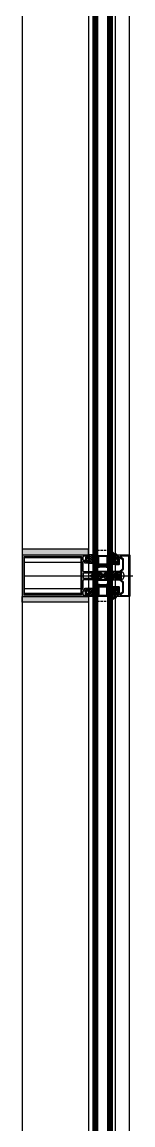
# Model space of a CAD drawing. Header units: millimetres. Extents: x 809 to 8159, y 33 to 4533.
# Drawn here: x 3993.9 to 4007.2, y 2057.7 to 2190.6 of the extents above; entities that cross this region are included whole.
import ezdxf

# ---------------------------------------------------------------- set-up
doc = ezdxf.new("R2010")
doc.units = ezdxf.units.MM
doc.linetypes.add('DASHDOT', pattern=[25.4, 12.7, -6.35, 0, -6.35])
doc.linetypes.add('HIDDEN', pattern=[0.375, 0.25, -0.125])
for name, color, linetype in [('1', 3, 'Continuous'), ('11', 11, 'Continuous'), ('3', 11, 'Continuous'), ('5', 11, 'Continuous'), ('EKSEN', 11, 'Continuous'), ('FITILLER', 240, 'Continuous'), ('GORUNUS-TARAMA', 11, 'Continuous')]:
    doc.layers.add(name, color=color, linetype=linetype)
doc.layers.add('cam', color=5, linetype='Continuous', lineweight=0)

# ---------------------------------------------------------------- blocks, each defined once
blk = doc.blocks.new('ajsdfxcvzx')
h = blk.add_hatch(color=256)
edge = h.paths.add_edge_path()
edge.add_line((35957.79, -6465.1), (35957.72, -6465.1))
edge.add_line((35957.72, -6465.1), (35957.72, -6465.01))
edge.add_line((35957.72, -6465.01), (35957.24, -6465.01))
edge.add_arc((35957.24, -6465.11), 0.1, 90, 180)
edge.add_line((35957.14, -6465.11), (35957.14, -6465.39))
edge.add_arc((35957.24, -6465.39), 0.1, 180, 270)
edge.add_line((35957.24, -6465.49), (35957.32, -6465.49))
edge.add_arc((35957.32, -6465.54), 0.05, 405, 450, ccw=False)
edge.add_line((35957.36, -6465.51), (35957.53, -6465.68))
edge.add_arc((35957.56, -6465.64), 0.05, 225, 270)
edge.add_line((35957.56, -6465.69), (35957.72, -6465.69))
edge.add_line((35957.72, -6465.69), (35957.72, -6465.6))
edge.add_line((35957.72, -6465.6), (35957.79, -6465.6))
edge.add_arc((35957.79, -6465.65), 0.05, 0, 90, ccw=False)
edge.add_line((35957.84, -6465.65), (35957.84, -6465.85))
edge.add_line((35957.84, -6465.85), (35957.4, -6465.85))
edge.add_arc((35957.4, -6465.8), 0.05, 180, 270, ccw=False)
edge.add_line((35957.35, -6465.8), (35957.35, -6465.73))
edge.add_arc((35957.3, -6465.73), 0.05, 360, 405)
edge.add_line((35957.34, -6465.7), (35957.3, -6465.67))
edge.add_arc((35957.27, -6465.7), 0.05, 405, 450)
edge.add_line((35957.27, -6465.65), (35957.19, -6465.65))
edge.add_arc((35957.19, -6465.7), 0.05, 90, 180)
edge.add_line((35957.14, -6465.7), (35957.14, -6465.95))
edge.add_line((35957.14, -6465.95), (35957.14, -6466.32))
edge.add_line((35957.14, -6466.32), (35957.11, -6466.35))
edge.add_line((35957.11, -6466.35), (35957.14, -6466.38))
edge.add_line((35957.14, -6466.38), (35957.14, -6466.75))
edge.add_arc((35957.23, -6466.76), 0.0919, 174.9295, 270.955)
edge.add_line((35957.23, -6466.85), (35959.51, -6466.85))
edge.add_arc((35959.53, -6466.85), 0.02, 180, 360)
edge.add_line((35959.55, -6466.85), (35959.57, -6466.85))
edge.add_arc((35959.59, -6466.85), 0.02, 180, 360)
edge.add_line((35959.61, -6466.85), (35960.54, -6466.85))
edge.add_line((35960.54, -6466.85), (35960.54, -6466.99))
edge.add_arc((35960.48, -6466.99), 0.06, 270, 360, ccw=False)
edge.add_line((35960.48, -6467.05), (35960.48, -6467.12))
edge.add_arc((35960.45, -6467.12), 0.03, 270, 360, ccw=False)
edge.add_line((35960.45, -6467.15), (35960.41, -6467.15))
edge.add_arc((35960.41, -6467.12), 0.03, 180, 270, ccw=False)
edge.add_line((35960.38, -6467.12), (35960.38, -6467.05))
edge.add_line((35960.38, -6467.05), (35959.74, -6467.05))
edge.add_line((35959.74, -6467.05), (35959.74, -6467.3))
edge.add_line((35959.74, -6467.3), (35959.69, -6467.35))
edge.add_line((35959.69, -6467.35), (35959.74, -6467.4))
edge.add_line((35959.74, -6467.4), (35959.74, -6467.65))
edge.add_line((35959.74, -6467.65), (35960.38, -6467.65))
edge.add_line((35960.38, -6467.65), (35960.38, -6467.58))
edge.add_arc((35960.41, -6467.58), 0.03, 90, 180, ccw=False)
edge.add_line((35960.41, -6467.55), (35960.45, -6467.55))
edge.add_arc((35960.45, -6467.58), 0.03, 0, 90, ccw=False)
edge.add_line((35960.48, -6467.58), (35960.48, -6467.65))
edge.add_arc((35960.48, -6467.71), 0.06, 360, 450, ccw=False)
edge.add_line((35960.54, -6467.71), (35960.54, -6467.85))
edge.add_line((35960.54, -6467.85), (35959.61, -6467.85))
edge.add_arc((35959.59, -6467.85), 0.02, 360, 540)
edge.add_line((35959.57, -6467.85), (35959.55, -6467.85))
edge.add_arc((35959.53, -6467.85), 0.02, 360, 540)
edge.add_line((35959.51, -6467.85), (35957.23, -6467.85))
edge.add_arc((35957.23, -6467.94), 0.0919, 449.045, 545.0705)
edge.add_line((35957.14, -6467.95), (35957.14, -6468.32))
edge.add_line((35957.14, -6468.32), (35957.11, -6468.35))
edge.add_line((35957.11, -6468.35), (35957.14, -6468.38))
edge.add_line((35957.14, -6468.38), (35957.14, -6468.75))
edge.add_line((35957.14, -6468.75), (35957.14, -6469))
edge.add_arc((35957.19, -6469), 0.05, 180, 270)
edge.add_line((35957.19, -6469.05), (35957.27, -6469.05))
edge.add_arc((35957.27, -6469), 0.05, 270, 315)
edge.add_line((35957.3, -6469.04), (35957.34, -6469))
edge.add_arc((35957.3, -6468.97), 0.05, 315, 360)
edge.add_line((35957.35, -6468.97), (35957.35, -6468.9))
edge.add_arc((35957.4, -6468.9), 0.05, 90, 180, ccw=False)
edge.add_line((35957.4, -6468.85), (35957.84, -6468.85))
edge.add_line((35957.84, -6468.85), (35957.84, -6469.05))
edge.add_arc((35957.79, -6469.05), 0.05, 270, 360, ccw=False)
edge.add_line((35957.79, -6469.1), (35957.72, -6469.1))
edge.add_line((35957.72, -6469.1), (35957.72, -6469.01))
edge.add_line((35957.72, -6469.01), (35957.56, -6469.01))
edge.add_arc((35957.56, -6469.06), 0.05, 450, 495)
edge.add_line((35957.53, -6469.03), (35957.36, -6469.2))
edge.add_arc((35957.32, -6469.16), 0.05, 270, 315, ccw=False)
edge.add_line((35957.32, -6469.21), (35957.24, -6469.21))
edge.add_arc((35957.24, -6469.31), 0.1, 90, 180)
edge.add_line((35957.14, -6469.31), (35957.14, -6469.59))
edge.add_arc((35957.24, -6469.59), 0.1, 180, 270)
edge.add_line((35957.24, -6469.69), (35957.72, -6469.69))
edge.add_line((35957.72, -6469.69), (35957.72, -6469.6))
edge.add_line((35957.72, -6469.6), (35957.79, -6469.6))
edge.add_arc((35957.79, -6469.65), 0.05, 0, 90, ccw=False)
edge.add_line((35957.84, -6469.65), (35957.84, -6469.85))
edge.add_line((35957.84, -6469.85), (35949.85, -6469.85))
edge.add_line((35949.85, -6469.85), (35949.85, -6464.85))
edge.add_line((35949.85, -6464.85), (35957.84, -6464.85))
edge.add_line((35957.84, -6464.85), (35957.84, -6465.05))
edge.add_arc((35957.79, -6465.05), 0.05, 270, 360, ccw=False)
h.paths.add_polyline_path([(35956.95, -6469.65), (35950.05, -6469.65), (35950.05, -6465.05), (35956.95, -6465.05), (35956.95, -6467.35)], flags=16)
edge = h.paths.add_edge_path(flags=16)
edge.add_arc((35959.35, -6467.15), 0.1, 360, 450)
edge.add_line((35959.35, -6467.05), (35957.25, -6467.05))
edge.add_arc((35957.25, -6467.15), 0.1, 90, 180)
edge.add_line((35957.15, -6467.15), (35957.15, -6467.55))
edge.add_arc((35957.25, -6467.55), 0.1, 180, 270)
edge.add_line((35957.25, -6467.65), (35959.35, -6467.65))
edge.add_arc((35959.35, -6467.55), 0.1, 270, 360)
edge.add_line((35959.45, -6467.55), (35959.45, -6467.15))
h = blk.add_hatch(color=256)
edge = h.paths.add_edge_path()
edge.add_line((35961.41, -6468.83), (35961.41, -6469.43))
edge.add_line((35961.41, -6469.43), (35961.13, -6469.66))
edge.add_line((35961.13, -6469.66), (35961.13, -6469.46))
edge.add_line((35961.13, -6469.46), (35961.06, -6469.46))
edge.add_arc((35961.06, -6469.51), 0.05, 90, 180)
edge.add_line((35961.01, -6469.51), (35961.01, -6469.85))
edge.add_line((35961.01, -6469.85), (35961.12, -6469.85))
edge.add_line((35961.12, -6469.85), (35961.47, -6469.55))
edge.add_arc((35961.5, -6469.59), 0.05, 40, 130, ccw=False)
edge.add_line((35961.54, -6469.55), (35961.62, -6469.64))
edge.add_arc((35961.66, -6469.61), 0.05, 220, 310)
edge.add_line((35961.69, -6469.65), (35961.99, -6469.39))
edge.add_arc((35961.96, -6469.36), 0.05, 310, 360)
edge.add_line((35962.01, -6469.36), (35962.01, -6468.18))
edge.add_arc((35961.96, -6468.18), 0.05, 0, 45)
edge.add_line((35962, -6468.14), (35961.82, -6467.96))
edge.add_line((35961.82, -6467.96), (35961.78, -6467.96))
edge.add_line((35961.78, -6467.96), (35961.78, -6467.92))
edge.add_line((35961.78, -6467.92), (35961.72, -6467.87))
edge.add_arc((35961.76, -6467.83), 0.05, 180, 225, ccw=False)
edge.add_line((35961.71, -6467.83), (35961.71, -6466.87))
edge.add_arc((35961.76, -6466.87), 0.05, 135, 180, ccw=False)
edge.add_line((35961.72, -6466.84), (35961.78, -6466.78))
edge.add_line((35961.78, -6466.78), (35961.78, -6466.74))
edge.add_line((35961.78, -6466.74), (35961.82, -6466.74))
edge.add_line((35961.82, -6466.74), (35962, -6466.56))
edge.add_arc((35961.96, -6466.53), 0.05, 315, 360)
edge.add_line((35962.01, -6466.53), (35962.01, -6465.35))
edge.add_arc((35961.96, -6465.35), 0.05, 0, 50)
edge.add_line((35961.99, -6465.31), (35961.69, -6465.05))
edge.add_arc((35961.66, -6465.09), 0.05, 50, 140)
edge.add_line((35961.62, -6465.06), (35961.54, -6465.15))
edge.add_arc((35961.5, -6465.12), 0.05, 230, 320, ccw=False)
edge.add_line((35961.47, -6465.16), (35961.12, -6464.86))
edge.add_line((35961.12, -6464.86), (35961.01, -6464.86))
edge.add_line((35961.01, -6464.86), (35961.01, -6465.19))
edge.add_arc((35961.06, -6465.19), 0.05, 180, 270)
edge.add_line((35961.06, -6465.24), (35961.13, -6465.24))
edge.add_line((35961.13, -6465.24), (35961.13, -6465.04))
edge.add_line((35961.13, -6465.04), (35961.41, -6465.27))
edge.add_line((35961.41, -6465.27), (35961.41, -6465.87))
edge.add_line((35961.41, -6465.87), (35961.13, -6465.87))
edge.add_line((35961.13, -6465.87), (35961.13, -6465.74))
edge.add_line((35961.13, -6465.74), (35961.06, -6465.74))
edge.add_arc((35961.06, -6465.79), 0.05, 90, 180)
edge.add_line((35961.01, -6465.79), (35961.01, -6465.99))
edge.add_line((35961.01, -6465.99), (35961.48, -6465.99))
edge.add_arc((35961.48, -6465.94), 0.05, 270, 360)
edge.add_line((35961.53, -6465.94), (35961.53, -6465.37))
edge.add_arc((35961.58, -6465.37), 0.05, 140, 180, ccw=False)
edge.add_line((35961.54, -6465.34), (35961.63, -6465.23))
edge.add_arc((35961.67, -6465.26), 0.05, 50, 140, ccw=False)
edge.add_line((35961.7, -6465.22), (35961.87, -6465.37))
edge.add_arc((35961.84, -6465.4), 0.05, 0, 50, ccw=False)
edge.add_line((35961.89, -6465.4), (35961.89, -6466.48))
edge.add_arc((35961.84, -6466.48), 0.05, 315, 360, ccw=False)
edge.add_line((35961.88, -6466.51), (35961.55, -6466.84))
edge.add_arc((35961.52, -6466.8), 0.05, 270, 315, ccw=False)
edge.add_line((35961.52, -6466.85), (35961.11, -6466.85))
edge.add_line((35961.11, -6466.85), (35961.11, -6466.75))
edge.add_line((35961.11, -6466.75), (35961.01, -6466.75))
edge.add_line((35961.01, -6466.75), (35961.01, -6467.05))
edge.add_arc((35961.06, -6467.05), 0.05, 180, 270)
edge.add_line((35961.06, -6467.1), (35961.13, -6467.1))
edge.add_line((35961.13, -6467.1), (35961.13, -6466.97))
edge.add_line((35961.13, -6466.97), (35961.51, -6466.97))
edge.add_arc((35961.51, -6467.02), 0.05, 0, 90, ccw=False)
edge.add_line((35961.56, -6467.02), (35961.56, -6467.68))
edge.add_arc((35961.51, -6467.68), 0.05, 270, 360, ccw=False)
edge.add_line((35961.51, -6467.73), (35961.13, -6467.73))
edge.add_line((35961.13, -6467.73), (35961.13, -6467.6))
edge.add_line((35961.13, -6467.6), (35961.06, -6467.6))
edge.add_arc((35961.06, -6467.65), 0.05, 90, 180)
edge.add_line((35961.01, -6467.65), (35961.01, -6467.95))
edge.add_line((35961.01, -6467.95), (35961.11, -6467.95))
edge.add_line((35961.11, -6467.95), (35961.11, -6467.85))
edge.add_line((35961.11, -6467.85), (35961.52, -6467.85))
edge.add_arc((35961.52, -6467.9), 0.05, 45, 90, ccw=False)
edge.add_line((35961.55, -6467.87), (35961.88, -6468.19))
edge.add_arc((35961.84, -6468.23), 0.05, 0, 45, ccw=False)
edge.add_line((35961.89, -6468.23), (35961.89, -6469.3))
edge.add_arc((35961.84, -6469.3), 0.05, -50, 0, ccw=False)
edge.add_line((35961.87, -6469.34), (35961.7, -6469.48))
edge.add_arc((35961.67, -6469.44), 0.05, 220, 310, ccw=False)
edge.add_line((35961.63, -6469.47), (35961.54, -6469.37))
edge.add_arc((35961.58, -6469.34), 0.05, 180, 220, ccw=False)
edge.add_line((35961.53, -6469.34), (35961.53, -6468.76))
edge.add_arc((35961.48, -6468.76), 0.05, 360, 450)
edge.add_line((35961.48, -6468.71), (35961.01, -6468.71))
edge.add_line((35961.01, -6468.71), (35961.01, -6468.91))
edge.add_arc((35961.06, -6468.91), 0.05, 180, 270)
edge.add_line((35961.06, -6468.96), (35961.13, -6468.96))
edge.add_line((35961.13, -6468.96), (35961.13, -6468.83))
edge.add_line((35961.13, -6468.83), (35961.41, -6468.83))
h = blk.add_hatch(color=256)
edge = h.paths.add_edge_path()
edge.add_arc((35962.6, -6469.67), 0.05, 270, 360)
edge.add_line((35962.65, -6469.67), (35962.65, -6465.03))
edge.add_arc((35962.6, -6465.03), 0.05, 0, 90)
edge.add_line((35962.6, -6464.98), (35961.65, -6464.98))
edge.add_line((35961.65, -6464.98), (35961.54, -6465.11))
edge.add_arc((35961.5, -6465.08), 0.05, 230, 320, ccw=False)
edge.add_line((35961.47, -6465.12), (35961.19, -6464.89))
edge.add_arc((35961.2, -6464.87), 0.02, 90, 230, ccw=False)
edge.add_line((35961.2, -6464.85), (35962.73, -6464.85))
edge.add_arc((35962.73, -6464.9), 0.05, 0, 90, ccw=False)
edge.add_line((35962.78, -6464.9), (35962.78, -6469.8))
edge.add_arc((35962.73, -6469.8), 0.05, 270, 360, ccw=False)
edge.add_line((35962.73, -6469.85), (35961.2, -6469.85))
edge.add_arc((35961.2, -6469.83), 0.02, 130, 270, ccw=False)
edge.add_line((35961.19, -6469.82), (35961.47, -6469.58))
edge.add_arc((35961.5, -6469.62), 0.05, 40, 130, ccw=False)
edge.add_line((35961.54, -6469.59), (35961.65, -6469.72))
edge.add_line((35961.65, -6469.72), (35962.6, -6469.72))
h = blk.add_hatch()
h.set_pattern_fill('NET', color=256, angle=180, style=0)
h.set_pattern_definition([(180, (35901.66928, -6473.80961), (-2e-17, 0.125), []), (90, (35901.66928, -6473.80961), (0.125, 3e-17), [])])
h.paths.add_polyline_path([(35960.09, -6466.06), (35958.93, -6466.06), (35958.93, -6466.36), (35959.13, -6466.32), (35959.37, -6466.3), (35959.62, -6466.3), (35959.95, -6466.33), (35960.09, -6466.35)])
h = blk.add_hatch()
h.set_pattern_fill('NET', color=256, angle=180, style=0)
h.set_pattern_definition([(180, (35901.66928, -6460.89387), (0, -0.125), []), (270, (35901.66928, -6460.89387), (0.125, 0), [])])
h.paths.add_polyline_path([(35960.09, -6468.65), (35958.93, -6468.65), (35958.93, -6468.35), (35959.13, -6468.39), (35959.37, -6468.41), (35959.62, -6468.41), (35959.95, -6468.38), (35960.09, -6468.36)])
at = {"layer": 'FITILLER'}
h = blk.add_hatch(dxfattribs=at)
h.set_pattern_fill('DOTS', color=256, scale=1.2, angle=135, style=0)
h.set_pattern_definition([(135, (36052.0062, -6606.41351), (-0.079549513, -0.026516504), [0, -0.075])])
h.paths.add_polyline_path([(35957.81, -6464.84), (35957.81, -6464.16), (35949.81, -6464.16), (35949.81, -6464.84)])
h = blk.add_hatch(dxfattribs=at)
h.set_pattern_fill('NET', color=256, scale=1.5, angle=225, style=0)
h.set_pattern_definition([(225, (35975.4269, -6481.83985), (0.1325825, -0.1325825), []), (315, (35975.4269, -6481.83985), (0.1325825, 0.1325825), [])])
edge = h.paths.add_edge_path(flags=16)
edge.add_arc((35961.18, -6465.47), 0.1, 360, 450)
edge.add_line((35961.18, -6465.37), (35961.06, -6465.37))
edge.add_arc((35961.06, -6465.47), 0.1, 90, 180)
edge.add_line((35960.96, -6465.47), (35960.96, -6465.52))
edge.add_arc((35961.06, -6465.52), 0.1, 180, 270)
edge.add_line((35961.06, -6465.62), (35961.18, -6465.62))
edge.add_arc((35961.18, -6465.52), 0.1, 270, 360)
edge.add_line((35961.28, -6465.52), (35961.28, -6465.47))
edge = h.paths.add_edge_path()
edge.add_arc((35961.03, -6464.51), 0.2, 229.7669, 260)
edge.add_line((35960.99, -6464.71), (35961.13, -6464.73))
edge.add_arc((35961.12, -6464.78), 0.05, 15, 80, ccw=False)
edge.add_line((35961.17, -6464.77), (35961.18, -6464.84))
edge.add_line((35961.18, -6464.84), (35961.01, -6464.84))
edge.add_line((35961.01, -6464.84), (35961.01, -6465.22))
edge.add_arc((35961.06, -6465.22), 0.05, 180, 270)
edge.add_line((35961.06, -6465.27), (35961.18, -6465.27))
edge.add_line((35961.18, -6465.27), (35961.18, -6465.17))
edge.add_line((35961.18, -6465.17), (35961.23, -6465.17))
edge.add_line((35961.23, -6465.17), (35961.36, -6465.24))
edge.add_arc((35961.33, -6465.29), 0.05, 0, 60, ccw=False)
edge.add_line((35961.38, -6465.29), (35961.38, -6465.7))
edge.add_arc((35961.33, -6465.7), 0.05, 300, 360, ccw=False)
edge.add_line((35961.36, -6465.74), (35961.23, -6465.82))
edge.add_line((35961.23, -6465.82), (35961.18, -6465.82))
edge.add_line((35961.18, -6465.82), (35961.18, -6465.72))
edge.add_line((35961.18, -6465.72), (35961.06, -6465.72))
edge.add_arc((35961.06, -6465.77), 0.05, 90, 180)
edge.add_line((35961.01, -6465.77), (35961.01, -6465.99))
edge.add_line((35961.01, -6465.99), (35960.66, -6465.99))
edge.add_line((35960.66, -6465.99), (35960.66, -6465.84))
edge.add_line((35960.66, -6465.84), (35960.81, -6465.84))
edge.add_arc((35960.81, -6465.79), 0.05, 270, 360)
edge.add_line((35960.86, -6465.79), (35960.86, -6465.77))
edge.add_arc((35960.81, -6465.77), 0.05, 360, 450)
edge.add_line((35960.81, -6465.72), (35960.66, -6465.72))
edge.add_line((35960.66, -6465.72), (35960.66, -6465.57))
edge.add_line((35960.66, -6465.57), (35960.81, -6465.57))
edge.add_arc((35960.81, -6465.52), 0.05, 270, 360)
edge.add_line((35960.86, -6465.52), (35960.86, -6465.5))
edge.add_arc((35960.81, -6465.5), 0.05, 360, 450)
edge.add_line((35960.81, -6465.45), (35960.66, -6465.45))
edge.add_line((35960.66, -6465.45), (35960.66, -6465.3))
edge.add_line((35960.66, -6465.3), (35960.81, -6465.3))
edge.add_arc((35960.81, -6465.25), 0.05, 270, 360)
edge.add_line((35960.86, -6465.25), (35960.86, -6465.23))
edge.add_arc((35960.81, -6465.23), 0.05, 360, 450)
edge.add_line((35960.81, -6465.18), (35960.66, -6465.18))
edge.add_line((35960.66, -6465.18), (35960.66, -6465.03))
edge.add_line((35960.66, -6465.03), (35960.81, -6465.03))
edge.add_arc((35960.81, -6464.98), 0.05, 270, 360)
edge.add_line((35960.86, -6464.98), (35960.86, -6464.88))
edge.add_arc((35960.81, -6464.88), 0.05, 0, 40)
edge.add_line((35960.85, -6464.84), (35960.58, -6464.52))
edge.add_arc((35960.61, -6464.49), 0.05, 49.7669, 229.7669, ccw=False)
edge.add_line((35960.64, -6464.45), (35960.9, -6464.66))
h = blk.add_hatch(dxfattribs=at)
h.set_pattern_fill('NET', color=256, scale=1.5, angle=225, style=0)
h.set_pattern_definition([(225, (35971.45092, -6477.59833), (0.1325825, -0.1325825), []), (315, (35971.45092, -6477.59833), (0.1325825, 0.1325825), [])])
edge = h.paths.add_edge_path(flags=16)
edge.add_arc((35957.82, -6465.38), 0.1, -90, 0, ccw=False)
edge.add_line((35957.82, -6465.48), (35957.66, -6465.48))
edge.add_arc((35957.66, -6465.38), 0.1, 180, 270, ccw=False)
edge.add_line((35957.56, -6465.38), (35957.56, -6465.33))
edge.add_arc((35957.66, -6465.33), 0.1, 90, 180, ccw=False)
edge.add_line((35957.66, -6465.23), (35957.82, -6465.23))
edge.add_arc((35957.82, -6465.33), 0.1, 0, 90, ccw=False)
edge.add_line((35957.92, -6465.33), (35957.92, -6465.38))
edge = h.paths.add_edge_path()
edge.add_line((35957.84, -6465.85), (35958.35, -6465.85))
edge.add_arc((35958.35, -6465.84), 0.01, 270, 405)
edge.add_line((35958.36, -6465.83), (35958.25, -6465.72))
edge.add_arc((35958.26, -6465.72), 0.00893, 135, 225, ccw=False)
edge.add_line((35958.25, -6465.71), (35958.36, -6465.6))
edge.add_arc((35958.35, -6465.6), 0.00893, 315, 405)
edge.add_line((35958.36, -6465.59), (35958.25, -6465.48))
edge.add_arc((35958.26, -6465.47), 0.00893, 135, 225, ccw=False)
edge.add_line((35958.25, -6465.47), (35958.36, -6465.36))
edge.add_arc((35958.35, -6465.35), 0.00893, 315, 405)
edge.add_line((35958.36, -6465.35), (35958.25, -6465.24))
edge.add_arc((35958.26, -6465.23), 0.00893, 135, 225, ccw=False)
edge.add_line((35958.25, -6465.22), (35958.36, -6465.11))
edge.add_arc((35958.35, -6465.11), 0.00893, 315, 405)
edge.add_line((35958.36, -6465.1), (35958.25, -6464.99))
edge.add_arc((35958.26, -6464.99), 0.00893, 135, 225, ccw=False)
edge.add_line((35958.25, -6464.98), (35958.36, -6464.87))
edge.add_arc((35958.35, -6464.86), 0.01, 315, 450)
edge.add_line((35958.35, -6464.85), (35957.84, -6464.85))
edge.add_line((35957.84, -6464.85), (35957.84, -6465.08))
edge.add_arc((35957.79, -6465.08), 0.05, 270, 360, ccw=False)
edge.add_line((35957.79, -6465.13), (35957.67, -6465.13))
edge.add_line((35957.67, -6465.13), (35957.67, -6465.03))
edge.add_line((35957.67, -6465.03), (35957.62, -6465.03))
edge.add_line((35957.62, -6465.03), (35957.49, -6465.1))
edge.add_arc((35957.51, -6465.15), 0.05, 120, 180)
edge.add_line((35957.46, -6465.15), (35957.46, -6465.56))
edge.add_arc((35957.51, -6465.56), 0.05, 180, 240)
edge.add_line((35957.49, -6465.6), (35957.62, -6465.68))
edge.add_line((35957.62, -6465.68), (35957.67, -6465.68))
edge.add_line((35957.67, -6465.68), (35957.67, -6465.58))
edge.add_line((35957.67, -6465.58), (35957.79, -6465.58))
edge.add_arc((35957.79, -6465.63), 0.05, 0, 90, ccw=False)
edge.add_line((35957.84, -6465.63), (35957.84, -6465.85))
h = blk.add_hatch(dxfattribs=at)
h.set_pattern_fill('NET', color=256, scale=1.5, angle=225, style=0)
h.set_pattern_definition([(225, (35979.32106, -6545.38385), (0.1325825, -0.1325825), []), (315, (35979.32106, -6545.38385), (0.1325825, 0.1325825), [])])
edge = h.paths.add_edge_path(flags=16)
edge.add_arc((35961.02, -6467.33), 0.1, 90, 180, ccw=False)
edge.add_line((35961.02, -6467.23), (35961.17, -6467.23))
edge.add_arc((35961.17, -6467.33), 0.1, 0, 90, ccw=False)
edge.add_line((35961.27, -6467.33), (35961.27, -6467.38))
edge.add_arc((35961.17, -6467.38), 0.1, 270, 360, ccw=False)
edge.add_line((35961.17, -6467.48), (35961.02, -6467.48))
edge.add_arc((35961.02, -6467.38), 0.1, 180, 270, ccw=False)
edge.add_line((35960.92, -6467.38), (35960.92, -6467.33))
edge = h.paths.add_edge_path()
edge.add_line((35961, -6466.85), (35960.48, -6466.85))
edge.add_arc((35960.48, -6466.86), 0.01, 90, 225)
edge.add_line((35960.48, -6466.87), (35960.59, -6466.98))
edge.add_arc((35960.58, -6466.99), 0.00893, -45, 45, ccw=False)
edge.add_line((35960.59, -6466.99), (35960.48, -6467.1))
edge.add_arc((35960.48, -6467.11), 0.00893, 135, 225)
edge.add_line((35960.48, -6467.12), (35960.59, -6467.22))
edge.add_arc((35960.58, -6467.23), 0.00893, -45, 45, ccw=False)
edge.add_line((35960.59, -6467.24), (35960.48, -6467.35))
edge.add_arc((35960.48, -6467.35), 0.00893, 135, 225)
edge.add_line((35960.48, -6467.36), (35960.59, -6467.47))
edge.add_arc((35960.58, -6467.47), 0.00893, -45, 45, ccw=False)
edge.add_line((35960.59, -6467.48), (35960.48, -6467.59))
edge.add_arc((35960.48, -6467.6), 0.00893, 135, 225)
edge.add_line((35960.48, -6467.6), (35960.59, -6467.71))
edge.add_arc((35960.58, -6467.72), 0.00893, -45, 45, ccw=False)
edge.add_line((35960.59, -6467.72), (35960.48, -6467.84))
edge.add_arc((35960.48, -6467.84), 0.01, 135, 270)
edge.add_line((35960.48, -6467.85), (35961, -6467.85))
edge.add_line((35961, -6467.85), (35961, -6467.63))
edge.add_arc((35961.05, -6467.63), 0.05, 90, 180, ccw=False)
edge.add_line((35961.05, -6467.58), (35961.17, -6467.58))
edge.add_line((35961.17, -6467.58), (35961.17, -6467.68))
edge.add_line((35961.17, -6467.68), (35961.22, -6467.68))
edge.add_line((35961.22, -6467.68), (35961.35, -6467.6))
edge.add_arc((35961.32, -6467.56), 0.05, 300, 360)
edge.add_line((35961.37, -6467.56), (35961.37, -6467.15))
edge.add_arc((35961.32, -6467.15), 0.05, 360, 420)
edge.add_line((35961.35, -6467.1), (35961.22, -6467.03))
edge.add_line((35961.22, -6467.03), (35961.17, -6467.03))
edge.add_line((35961.17, -6467.03), (35961.17, -6467.13))
edge.add_line((35961.17, -6467.13), (35961.05, -6467.13))
edge.add_arc((35961.05, -6467.08), 0.05, 180, 270, ccw=False)
edge.add_line((35961, -6467.08), (35961, -6466.85))
h = blk.add_hatch(dxfattribs=at)
h.set_pattern_fill('DOTS', color=256, scale=1.2, angle=135, style=0)
h.set_pattern_definition([(225, (36052.0062, -6328.28997), (-0.079549513, 0.026516504), [0, -0.075])])
h.paths.add_polyline_path([(35957.81, -6469.87), (35957.81, -6470.55), (35949.81, -6470.55), (35949.81, -6469.87)])
h = blk.add_hatch(dxfattribs=at)
h.set_pattern_fill('NET', color=256, scale=1.5, angle=225, style=0)
h.set_pattern_definition([(135, (35971.45092, -6457.10515), (0.1325825, 0.1325825), []), (45, (35971.45092, -6457.10515), (0.1325825, -0.1325825), [])])
edge = h.paths.add_edge_path(flags=16)
edge.add_arc((35957.82, -6469.33), 0.1, 360, 450)
edge.add_line((35957.82, -6469.23), (35957.66, -6469.23))
edge.add_arc((35957.66, -6469.33), 0.1, 90, 180)
edge.add_line((35957.56, -6469.33), (35957.56, -6469.38))
edge.add_arc((35957.66, -6469.38), 0.1, 180, 270)
edge.add_line((35957.66, -6469.48), (35957.82, -6469.48))
edge.add_arc((35957.82, -6469.38), 0.1, 270, 360)
edge.add_line((35957.92, -6469.38), (35957.92, -6469.33))
edge = h.paths.add_edge_path()
edge.add_line((35957.84, -6468.85), (35958.35, -6468.85))
edge.add_arc((35958.35, -6468.86), 0.01, -45, 90, ccw=False)
edge.add_line((35958.36, -6468.87), (35958.25, -6468.98))
edge.add_arc((35958.26, -6468.99), 0.00893, 135, 225)
edge.add_line((35958.25, -6468.99), (35958.36, -6469.1))
edge.add_arc((35958.35, -6469.11), 0.00893, -45, 45, ccw=False)
edge.add_line((35958.36, -6469.11), (35958.25, -6469.22))
edge.add_arc((35958.26, -6469.23), 0.00893, 135, 225)
edge.add_line((35958.25, -6469.24), (35958.36, -6469.35))
edge.add_arc((35958.35, -6469.35), 0.00893, -45, 45, ccw=False)
edge.add_line((35958.36, -6469.36), (35958.25, -6469.47))
edge.add_arc((35958.26, -6469.47), 0.00893, 135, 225)
edge.add_line((35958.25, -6469.48), (35958.36, -6469.59))
edge.add_arc((35958.35, -6469.6), 0.00893, -45, 45, ccw=False)
edge.add_line((35958.36, -6469.6), (35958.25, -6469.71))
edge.add_arc((35958.26, -6469.72), 0.00893, 135, 225)
edge.add_line((35958.25, -6469.72), (35958.36, -6469.83))
edge.add_arc((35958.35, -6469.84), 0.01, -90, 45, ccw=False)
edge.add_line((35958.35, -6469.85), (35957.84, -6469.85))
edge.add_line((35957.84, -6469.85), (35957.84, -6469.63))
edge.add_arc((35957.79, -6469.63), 0.05, 0, 90)
edge.add_line((35957.79, -6469.58), (35957.67, -6469.58))
edge.add_line((35957.67, -6469.58), (35957.67, -6469.68))
edge.add_line((35957.67, -6469.68), (35957.62, -6469.68))
edge.add_line((35957.62, -6469.68), (35957.49, -6469.6))
edge.add_arc((35957.51, -6469.56), 0.05, 180, 240, ccw=False)
edge.add_line((35957.46, -6469.56), (35957.46, -6469.15))
edge.add_arc((35957.51, -6469.15), 0.05, 120, 180, ccw=False)
edge.add_line((35957.49, -6469.1), (35957.62, -6469.03))
edge.add_line((35957.62, -6469.03), (35957.67, -6469.03))
edge.add_line((35957.67, -6469.03), (35957.67, -6469.13))
edge.add_line((35957.67, -6469.13), (35957.79, -6469.13))
edge.add_arc((35957.79, -6469.08), 0.05, 270, 360)
edge.add_line((35957.84, -6469.08), (35957.84, -6468.85))
h = blk.add_hatch(dxfattribs=at)
h.set_pattern_fill('NET', color=256, scale=1.5, angle=225, style=0)
h.set_pattern_definition([(135, (35975.4269, -6452.86363), (0.1325825, 0.1325825), []), (45, (35975.4269, -6452.86363), (0.1325825, -0.1325825), [])])
edge = h.paths.add_edge_path(flags=16)
edge.add_arc((35961.18, -6469.23), 0.1, -90, 0, ccw=False)
edge.add_line((35961.18, -6469.33), (35961.06, -6469.33))
edge.add_arc((35961.06, -6469.23), 0.1, 180, 270, ccw=False)
edge.add_line((35960.96, -6469.23), (35960.96, -6469.18))
edge.add_arc((35961.06, -6469.18), 0.1, 90, 180, ccw=False)
edge.add_line((35961.06, -6469.08), (35961.18, -6469.08))
edge.add_arc((35961.18, -6469.18), 0.1, 0, 90, ccw=False)
edge.add_line((35961.28, -6469.18), (35961.28, -6469.23))
edge = h.paths.add_edge_path()
edge.add_arc((35961.03, -6470.19), 0.2, 100, 130.2331, ccw=False)
edge.add_line((35960.99, -6470), (35961.13, -6469.97))
edge.add_arc((35961.12, -6469.92), 0.05, 280, 345)
edge.add_line((35961.17, -6469.94), (35961.18, -6469.87))
edge.add_line((35961.18, -6469.87), (35961.01, -6469.87))
edge.add_line((35961.01, -6469.87), (35961.01, -6469.48))
edge.add_arc((35961.06, -6469.48), 0.05, 90, 180, ccw=False)
edge.add_line((35961.06, -6469.43), (35961.18, -6469.43))
edge.add_line((35961.18, -6469.43), (35961.18, -6469.53))
edge.add_line((35961.18, -6469.53), (35961.23, -6469.53))
edge.add_line((35961.23, -6469.53), (35961.36, -6469.46))
edge.add_arc((35961.33, -6469.42), 0.05, 300, 360)
edge.add_line((35961.38, -6469.42), (35961.38, -6469))
edge.add_arc((35961.33, -6469), 0.05, 0, 60)
edge.add_line((35961.36, -6468.96), (35961.23, -6468.88))
edge.add_line((35961.23, -6468.88), (35961.18, -6468.88))
edge.add_line((35961.18, -6468.88), (35961.18, -6468.98))
edge.add_line((35961.18, -6468.98), (35961.06, -6468.98))
edge.add_arc((35961.06, -6468.93), 0.05, 180, 270, ccw=False)
edge.add_line((35961.01, -6468.93), (35961.01, -6468.71))
edge.add_line((35961.01, -6468.71), (35960.66, -6468.71))
edge.add_line((35960.66, -6468.71), (35960.66, -6468.86))
edge.add_line((35960.66, -6468.86), (35960.81, -6468.86))
edge.add_arc((35960.81, -6468.91), 0.05, 0, 90, ccw=False)
edge.add_line((35960.86, -6468.91), (35960.86, -6468.93))
edge.add_arc((35960.81, -6468.93), 0.05, -90, 0, ccw=False)
edge.add_line((35960.81, -6468.98), (35960.66, -6468.98))
edge.add_line((35960.66, -6468.98), (35960.66, -6469.13))
edge.add_line((35960.66, -6469.13), (35960.81, -6469.13))
edge.add_arc((35960.81, -6469.18), 0.05, 0, 90, ccw=False)
edge.add_line((35960.86, -6469.18), (35960.86, -6469.2))
edge.add_arc((35960.81, -6469.2), 0.05, -90, 0, ccw=False)
edge.add_line((35960.81, -6469.25), (35960.66, -6469.25))
edge.add_line((35960.66, -6469.25), (35960.66, -6469.4))
edge.add_line((35960.66, -6469.4), (35960.81, -6469.4))
edge.add_arc((35960.81, -6469.45), 0.05, 0, 90, ccw=False)
edge.add_line((35960.86, -6469.45), (35960.86, -6469.47))
edge.add_arc((35960.81, -6469.47), 0.05, -90, 0, ccw=False)
edge.add_line((35960.81, -6469.52), (35960.66, -6469.52))
edge.add_line((35960.66, -6469.52), (35960.66, -6469.67))
edge.add_line((35960.66, -6469.67), (35960.81, -6469.67))
edge.add_arc((35960.81, -6469.72), 0.05, 0, 90, ccw=False)
edge.add_line((35960.86, -6469.72), (35960.86, -6469.83))
edge.add_arc((35960.81, -6469.83), 0.05, 320, 360, ccw=False)
edge.add_line((35960.85, -6469.86), (35960.58, -6470.18))
edge.add_arc((35960.61, -6470.22), 0.05, 130.2331, 310.2331)
edge.add_line((35960.64, -6470.25), (35960.9, -6470.04))
at = {"linetype": 'HIDDEN'}
for p, q in [((35958.51, -6466.33), (35958.51, -6464.27)), ((35958.51, -6464.27), (35960.51, -6464.27)), ((35960.51, -6464.27), (35960.51, -6466.35)), ((35958.51, -6468.37), (35958.51, -6470.43)), ((35960.51, -6470.43), (35960.51, -6468.35)), ((35958.51, -6470.43), (35960.51, -6470.43))]:
    blk.add_line(p, q, dxfattribs=at)
for p, q in [((35960.51, -6466.35), (35960.51, -6466.35)), ((35960.51, -6468.36), (35960.51, -6468.35)), ((35960.11, -6468.65), (35959.51, -6468.65))]:
    blk.add_line(p, q)
at = {"elevation": 0}
for points in [[(35957.79, -6465.1), (35957.72, -6465.1), (35957.72, -6465.01), (35957.24, -6465.01, 0.414214), (35957.14, -6465.11), (35957.14, -6465.39, 0.414214), (35957.24, -6465.49), (35957.32, -6465.49, -0.198912), (35957.36, -6465.51), (35957.53, -6465.68, 0.198912), (35957.56, -6465.69), (35957.72, -6465.69), (35957.72, -6465.6), (35957.79, -6465.6, -0.414214), (35957.84, -6465.65), (35957.84, -6465.85), (35957.4, -6465.85, -0.414214), (35957.35, -6465.8), (35957.35, -6465.73, 0.198912), (35957.34, -6465.7), (35957.3, -6465.67, 0.198912), (35957.27, -6465.65), (35957.19, -6465.65, 0.414214), (35957.14, -6465.7), (35957.14, -6465.95), (35957.14, -6466.32), (35957.11, -6466.35), (35957.14, -6466.38), (35957.14, -6466.75, 0.445362), (35957.23, -6466.85), (35959.51, -6466.85, 1), (35959.55, -6466.85), (35959.57, -6466.85, 1), (35959.61, -6466.85), (35960.54, -6466.85), (35960.54, -6466.99, -0.414214), (35960.48, -6467.05), (35960.48, -6467.12, -0.414214), (35960.45, -6467.15), (35960.41, -6467.15, -0.414214), (35960.38, -6467.12), (35960.38, -6467.05), (35959.74, -6467.05), (35959.74, -6467.3), (35959.69, -6467.35), (35959.74, -6467.4), (35959.74, -6467.65), (35960.38, -6467.65), (35960.38, -6467.58, -0.414214), (35960.41, -6467.55), (35960.45, -6467.55, -0.414214), (35960.48, -6467.58), (35960.48, -6467.65, -0.414214), (35960.54, -6467.71), (35960.54, -6467.85), (35959.61, -6467.85, 1), (35959.57, -6467.85), (35959.55, -6467.85, 1), (35959.51, -6467.85), (35957.23, -6467.85, 0.445362), (35957.14, -6467.95), (35957.14, -6468.32), (35957.11, -6468.35), (35957.14, -6468.38), (35957.14, -6468.75), (35957.14, -6469, 0.414214), (35957.19, -6469.05), (35957.27, -6469.05, 0.198912), (35957.3, -6469.04), (35957.34, -6469, 0.198912), (35957.35, -6468.97), (35957.35, -6468.9, -0.414214), (35957.4, -6468.85), (35957.84, -6468.85), (35957.84, -6469.05, -0.414214), (35957.79, -6469.1), (35957.72, -6469.1), (35957.72, -6469.01), (35957.56, -6469.01, 0.198912), (35957.53, -6469.03), (35957.36, -6469.2, -0.198912), (35957.32, -6469.21), (35957.24, -6469.21, 0.414214), (35957.14, -6469.31), (35957.14, -6469.59, 0.414214), (35957.24, -6469.69), (35957.72, -6469.69), (35957.72, -6469.6), (35957.79, -6469.6, -0.414214), (35957.84, -6469.65), (35957.84, -6469.85), (35949.85, -6469.85), (35949.85, -6464.85), (35957.84, -6464.85), (35957.84, -6465.05, -0.414214)], [(35961.41, -6468.83), (35961.41, -6469.43), (35961.13, -6469.66), (35961.13, -6469.46), (35961.06, -6469.46, 0.414214), (35961.01, -6469.51), (35961.01, -6469.85), (35961.12, -6469.85), (35961.47, -6469.55, -0.414214), (35961.54, -6469.55), (35961.62, -6469.64, 0.414214), (35961.69, -6469.65), (35961.99, -6469.39, 0.221695), (35962.01, -6469.36), (35962.01, -6468.18, 0.198912), (35962, -6468.14), (35961.82, -6467.96), (35961.78, -6467.96), (35961.78, -6467.92), (35961.72, -6467.87, -0.198912), (35961.71, -6467.83), (35961.71, -6466.87, -0.198912), (35961.72, -6466.84), (35961.78, -6466.78), (35961.78, -6466.74), (35961.82, -6466.74), (35962, -6466.56, 0.198912), (35962.01, -6466.53), (35962.01, -6465.35, 0.221695), (35961.99, -6465.31), (35961.69, -6465.05, 0.414214), (35961.62, -6465.06), (35961.54, -6465.15, -0.414214), (35961.47, -6465.16), (35961.12, -6464.86), (35961.01, -6464.86), (35961.01, -6465.19, 0.414214), (35961.06, -6465.24), (35961.13, -6465.24), (35961.13, -6465.04), (35961.41, -6465.27), (35961.41, -6465.87), (35961.13, -6465.87), (35961.13, -6465.74), (35961.06, -6465.74, 0.414214), (35961.01, -6465.79), (35961.01, -6465.99), (35961.48, -6465.99, 0.414214), (35961.53, -6465.94), (35961.53, -6465.37, -0.176327), (35961.54, -6465.34), (35961.63, -6465.23, -0.414214), (35961.7, -6465.22), (35961.87, -6465.37, -0.221695), (35961.89, -6465.4), (35961.89, -6466.48, -0.198912), (35961.88, -6466.51), (35961.55, -6466.84, -0.198912), (35961.52, -6466.85), (35961.11, -6466.85), (35961.11, -6466.75), (35961.01, -6466.75), (35961.01, -6467.05, 0.414214), (35961.06, -6467.1), (35961.13, -6467.1), (35961.13, -6466.97), (35961.51, -6466.97, -0.414214), (35961.56, -6467.02), (35961.56, -6467.68, -0.414214), (35961.51, -6467.73), (35961.13, -6467.73), (35961.13, -6467.6), (35961.06, -6467.6, 0.414214), (35961.01, -6467.65), (35961.01, -6467.95), (35961.11, -6467.95), (35961.11, -6467.85), (35961.52, -6467.85, -0.198912), (35961.55, -6467.87), (35961.88, -6468.19, -0.198912), (35961.89, -6468.23), (35961.89, -6469.3, -0.221695), (35961.87, -6469.34), (35961.7, -6469.48, -0.414214), (35961.63, -6469.47), (35961.54, -6469.37, -0.176327), (35961.53, -6469.34), (35961.53, -6468.76, 0.414214), (35961.48, -6468.71), (35961.01, -6468.71), (35961.01, -6468.91, 0.414214), (35961.06, -6468.96), (35961.13, -6468.96), (35961.13, -6468.83)], [(35962.6, -6469.72, 0.414214), (35962.65, -6469.67), (35962.65, -6465.03, 0.414214), (35962.6, -6464.98), (35961.65, -6464.98), (35961.54, -6465.11, -0.414214), (35961.47, -6465.12), (35961.19, -6464.89, -0.700208), (35961.2, -6464.85), (35962.73, -6464.85, -0.414214), (35962.78, -6464.9), (35962.78, -6469.8, -0.414214), (35962.73, -6469.85), (35961.2, -6469.85, -0.700208), (35961.19, -6469.82), (35961.47, -6469.58, -0.414214), (35961.54, -6469.59), (35961.65, -6469.72)], [(35959.45, -6467.15, 0.414214), (35959.35, -6467.05), (35957.25, -6467.05, 0.414214), (35957.15, -6467.15), (35957.15, -6467.55, 0.414214), (35957.25, -6467.65), (35959.35, -6467.65, 0.414214), (35959.45, -6467.55)]]:
    blk.add_lwpolyline(points, format="xyb", close=True, dxfattribs=at)
for points in [[(35956.95, -6469.65), (35950.05, -6469.65), (35950.05, -6465.05), (35956.95, -6465.05), (35956.95, -6467.35)], [(35960.11, -6466.05), (35958.93, -6466.05), (35958.93, -6464.91), (35960.11, -6464.91)], [(35960.01, -6465.95), (35959.03, -6465.95), (35959.03, -6465.01), (35960.01, -6465.01)], [(35960.09, -6466.06), (35958.93, -6466.06), (35958.93, -6466.36), (35959.13, -6466.32), (35959.37, -6466.3), (35959.62, -6466.3), (35959.95, -6466.33), (35960.09, -6466.35)], [(35960.09, -6468.65), (35958.93, -6468.65), (35958.93, -6468.35), (35959.13, -6468.39), (35959.37, -6468.41), (35959.62, -6468.41), (35959.95, -6468.38), (35960.09, -6468.36)], [(35960.11, -6468.65), (35958.93, -6468.65), (35958.93, -6469.8), (35960.11, -6469.8)], [(35960.01, -6468.75), (35959.03, -6468.75), (35959.03, -6469.7), (35960.01, -6469.7)]]:
    blk.add_lwpolyline(points, close=True, dxfattribs=at)
at = {"layer": '1', "linetype": 'DASHDOT', "ltscale": 10}
for p, q in [((35961.33, -6467.11), (35961.23, -6467.59)), ((35961.36, -6467.21), (35961.23, -6467.59)), ((35961.33, -6467.11), (35961.36, -6467.21)), ((35961.49, -6467.21), (35961.36, -6467.21)), ((35961.39, -6467.49), (35961.53, -6467.11)), ((35961.53, -6467.11), (35961.43, -6467.59)), ((35961.56, -6467.21), (35961.43, -6467.59)), ((35961.53, -6467.11), (35961.56, -6467.21)), ((35961.72, -6467.21), (35961.56, -6467.21)), ((35961.56, -6467.21), (35961.56, -6467.21)), ((35961.72, -6466.88), (35961.72, -6467.83)), ((35961.87, -6466.88), (35961.72, -6466.88)), ((35961.39, -6467.49), (35961.26, -6467.49)), ((35961.43, -6467.59), (35961.39, -6467.49)), ((35961.56, -6467.49), (35961.46, -6467.49)), ((35961.72, -6467.49), (35961.46, -6467.49)), ((35961.56, -6467.49), (35961.56, -6467.49)), ((35961.56, -6467.49), (35961.56, -6467.49)), ((35961.56, -6467.49), (35961.57, -6467.49)), ((35961.56, -6467.49), (35961.57, -6467.49)), ((35961.87, -6467.83), (35961.72, -6467.83))]:
    blk.add_line(p, q, dxfattribs=at)
for centre, radius, start, end in [((35961.43, -6467.35), 0.653, 8.4072, 46.688), ((35961.43, -6467.35), 0.653, 313.312, 351.5928), ((35962.16, -6467.35), 0.13, 132.6849, 227.3151)]:
    blk.add_arc(centre, radius, start, end, dxfattribs=at)
at = {"layer": '11'}
for p, q in [((35958.12, -6467.44), (35958.23, -6467.13)), ((35958.23, -6467.13), (35958.15, -6467.54)), ((35958.26, -6467.23), (35958.15, -6467.54)), ((35958.23, -6467.13), (35958.26, -6467.23)), ((35958.26, -6467.23), (35958.33, -6467.21)), ((35958.49, -6467.21), (35958.34, -6467.21)), ((35958.38, -6467.49), (35958.52, -6467.11)), ((35958.38, -6467.49), (35958.52, -6467.11)), ((35958.52, -6467.11), (35958.42, -6467.59)), ((35958.56, -6467.21), (35958.42, -6467.59)), ((35958.52, -6467.11), (35958.56, -6467.21)), ((35958.77, -6467.21), (35958.56, -6467.21)), ((35958.67, -6467.49), (35958.81, -6467.11)), ((35958.67, -6467.49), (35958.81, -6467.11)), ((35958.81, -6467.11), (35958.71, -6467.59)), ((35958.84, -6467.21), (35958.71, -6467.59)), ((35958.81, -6467.11), (35958.84, -6467.21)), ((35959.06, -6467.21), (35958.84, -6467.21)), ((35958.96, -6467.49), (35959.09, -6467.11)), ((35958.96, -6467.49), (35959.09, -6467.11)), ((35959.09, -6467.11), (35958.99, -6467.59)), ((35959.13, -6467.21), (35958.99, -6467.59)), ((35959.09, -6467.11), (35959.13, -6467.21)), ((35959.34, -6467.21), (35959.13, -6467.21)), ((35959.24, -6467.49), (35959.38, -6467.11)), ((35959.24, -6467.49), (35959.38, -6467.11)), ((35959.38, -6467.11), (35959.28, -6467.59)), ((35959.41, -6467.21), (35959.28, -6467.59)), ((35959.38, -6467.11), (35959.41, -6467.21)), ((35959.58, -6467.21), (35959.41, -6467.21)), ((35959.48, -6467.49), (35959.62, -6467.11)), ((35959.48, -6467.49), (35959.62, -6467.11)), ((35959.62, -6467.11), (35959.52, -6467.59)), ((35959.65, -6467.21), (35959.52, -6467.59)), ((35959.62, -6467.11), (35959.65, -6467.21)), ((35959.82, -6467.21), (35959.65, -6467.21)), ((35959.72, -6467.49), (35959.86, -6467.11)), ((35959.72, -6467.49), (35959.86, -6467.11)), ((35959.86, -6467.11), (35959.76, -6467.59)), ((35959.89, -6467.21), (35959.76, -6467.59)), ((35959.86, -6467.11), (35959.89, -6467.21)), ((35960.06, -6467.21), (35959.89, -6467.21)), ((35959.96, -6467.49), (35960.1, -6467.11)), ((35960.1, -6467.11), (35960, -6467.59)), ((35960.13, -6467.21), (35960, -6467.59)), ((35960.1, -6467.11), (35960.13, -6467.21)), ((35960.29, -6467.21), (35960.13, -6467.21)), ((35960.19, -6467.49), (35960.33, -6467.11)), ((35960.33, -6467.11), (35960.23, -6467.59)), ((35960.36, -6467.21), (35960.23, -6467.59)), ((35960.33, -6467.11), (35960.36, -6467.21)), ((35960.49, -6467.21), (35960.36, -6467.21)), ((35960.39, -6467.49), (35960.53, -6467.11)), ((35960.39, -6467.49), (35960.53, -6467.11)), ((35960.53, -6467.11), (35960.43, -6467.59)), ((35960.56, -6467.21), (35960.43, -6467.59)), ((35960.53, -6467.11), (35960.56, -6467.21)), ((35960.69, -6467.21), (35960.56, -6467.21)), ((35960.73, -6467.11), (35960.59, -6467.49)), ((35960.63, -6467.59), (35960.73, -6467.11)), ((35960.76, -6467.21), (35960.63, -6467.59)), ((35960.73, -6467.11), (35960.76, -6467.21)), ((35960.89, -6467.21), (35960.76, -6467.21)), ((35960.79, -6467.49), (35960.93, -6467.11)), ((35960.93, -6467.11), (35960.83, -6467.59)), ((35960.96, -6467.21), (35960.83, -6467.59)), ((35960.93, -6467.11), (35960.96, -6467.21)), ((35961.09, -6467.21), (35960.96, -6467.21)), ((35960.99, -6467.49), (35961.13, -6467.11)), ((35961.13, -6467.11), (35961.03, -6467.59)), ((35961.16, -6467.21), (35961.03, -6467.59)), ((35961.13, -6467.11), (35961.16, -6467.21)), ((35961.29, -6467.21), (35961.16, -6467.21)), ((35961.19, -6467.49), (35961.33, -6467.11)), ((35957.92, -6467.35), (35958.18, -6467.26)), ((35957.92, -6467.35), (35958.12, -6467.44)), ((35958.15, -6467.54), (35958.12, -6467.44)), ((35958.18, -6467.47), (35958.23, -6467.49)), ((35958.38, -6467.49), (35958.24, -6467.49)), ((35958.42, -6467.59), (35958.38, -6467.49)), ((35958.67, -6467.49), (35958.46, -6467.49)), ((35958.71, -6467.59), (35958.67, -6467.49)), ((35958.96, -6467.49), (35958.74, -6467.49)), ((35958.99, -6467.59), (35958.96, -6467.49)), ((35959.24, -6467.49), (35959.03, -6467.49)), ((35959.28, -6467.59), (35959.24, -6467.49)), ((35959.48, -6467.49), (35959.31, -6467.49)), ((35959.52, -6467.59), (35959.48, -6467.49)), ((35959.72, -6467.49), (35959.55, -6467.49)), ((35959.76, -6467.59), (35959.72, -6467.49)), ((35959.96, -6467.49), (35959.79, -6467.49)), ((35960, -6467.59), (35959.96, -6467.49)), ((35960.19, -6467.49), (35960.03, -6467.49)), ((35960.23, -6467.59), (35960.19, -6467.49)), ((35960.39, -6467.49), (35960.26, -6467.49)), ((35960.43, -6467.59), (35960.39, -6467.49)), ((35960.59, -6467.49), (35960.46, -6467.49)), ((35960.59, -6467.49), (35960.63, -6467.59)), ((35960.79, -6467.49), (35960.66, -6467.49)), ((35960.83, -6467.59), (35960.79, -6467.49)), ((35960.99, -6467.49), (35960.86, -6467.49)), ((35961.03, -6467.59), (35960.99, -6467.49)), ((35961.19, -6467.49), (35961.06, -6467.49)), ((35961.23, -6467.59), (35961.19, -6467.49))]:
    blk.add_line(p, q, dxfattribs=at)
for centre, start, end in [((35958.34, -6467.23), 90, 109.1116), ((35958.24, -6467.47), 245.3251, 270)]:
    blk.add_arc(centre, 0.02, start, end, dxfattribs=at)
at = {"layer": '3'}
for p, q in [((35958.51, -6466.81), (35958.51, -6466.35)), ((35958.51, -6466.81), (35960.51, -6466.81)), ((35960.51, -6466.81), (35960.51, -6466.35)), ((35958.51, -6467.89), (35958.51, -6468.35)), ((35958.51, -6467.89), (35960.51, -6467.89)), ((35960.51, -6467.89), (35960.51, -6468.35))]:
    blk.add_line(p, q, dxfattribs=at)
at = {"layer": '5'}
for p, q in [((35949.81, -6353.58), (35949.81, -6486.25)), ((35957.81, -6353.58), (35957.81, -6486.25)), ((35961.01, -6353.58), (35961.01, -6486.25)), ((35962.68, -6353.58), (35962.68, -6486.25)), ((35949.81, -6464.85), (35949.81, -6474.38)), ((35957.81, -6464.85), (35957.81, -6474.38)), ((35961.01, -6464.85), (35961.01, -6474.38)), ((35962.68, -6464.85), (35962.68, -6474.38)), ((35949.81, -6469.85), (35949.81, -6664.93)), ((35957.81, -6469.85), (35957.81, -6559.97)), ((35961.01, -6469.85), (35961.01, -6559.97)), ((35962.68, -6469.85), (35962.68, -6559.97))]:
    blk.add_line(p, q, dxfattribs=at)
at = {"layer": 'cam'}
for p, q in [((35958.31, -6486.25), (35958.31, -6352.08)), ((35958.41, -6486.25), (35958.41, -6352.08)), ((35958.61, -6486.25), (35958.61, -6352.08)), ((35958.71, -6486.25), (35958.71, -6352.08)), ((35958.81, -6486.25), (35958.81, -6352.08)), ((35958.91, -6486.25), (35958.91, -6352.08)), ((35960.11, -6486.25), (35960.11, -6352.08)), ((35960.21, -6486.25), (35960.21, -6352.08)), ((35960.31, -6486.25), (35960.31, -6352.08)), ((35960.41, -6486.25), (35960.41, -6352.08)), ((35960.61, -6486.25), (35960.61, -6352.08)), ((35960.71, -6486.25), (35960.71, -6352.08)), ((35958.51, -6486.25), (35958.51, -6354.24)), ((35960.51, -6486.25), (35960.51, -6354.23)), ((35958.51, -6474.38), (35958.51, -6464.23)), ((35960.51, -6474.38), (35960.51, -6464.23)), ((35958.31, -6474.38), (35958.31, -6466.35)), ((35958.91, -6466.35), (35958.31, -6466.35)), ((35958.41, -6474.38), (35958.41, -6466.35)), ((35958.61, -6474.38), (35958.61, -6466.35)), ((35958.71, -6474.38), (35958.71, -6466.35)), ((35958.81, -6474.38), (35958.81, -6466.35)), ((35958.91, -6474.38), (35958.91, -6466.35)), ((35960.11, -6474.38), (35960.11, -6466.35)), ((35960.71, -6466.35), (35960.11, -6466.35)), ((35960.21, -6474.38), (35960.21, -6466.35)), ((35960.31, -6474.38), (35960.31, -6466.35)), ((35960.41, -6474.38), (35960.41, -6466.35)), ((35960.61, -6474.38), (35960.61, -6466.35)), ((35960.71, -6474.38), (35960.71, -6466.35)), ((35958.31, -6559.97), (35958.31, -6468.35)), ((35958.91, -6468.35), (35958.31, -6468.35)), ((35958.41, -6559.97), (35958.41, -6468.35)), ((35958.61, -6559.97), (35958.61, -6468.35)), ((35958.71, -6559.97), (35958.71, -6468.35)), ((35958.81, -6559.97), (35958.81, -6468.35)), ((35958.91, -6559.97), (35958.91, -6468.35)), ((35960.11, -6559.97), (35960.11, -6468.35)), ((35960.71, -6468.35), (35960.11, -6468.35)), ((35960.21, -6559.97), (35960.21, -6468.35)), ((35960.31, -6559.97), (35960.31, -6468.35)), ((35960.41, -6559.97), (35960.41, -6468.35)), ((35960.61, -6559.97), (35960.61, -6468.35)), ((35960.71, -6559.97), (35960.71, -6468.35)), ((35958.51, -6559.97), (35958.51, -6470.51)), ((35960.51, -6559.97), (35960.51, -6470.5))]:
    blk.add_line(p, q, dxfattribs=at)
at = {"layer": 'EKSEN', "linetype": 'DASHDOT', "ltscale": 5}
blk.add_line((35950.15, -6467.35), (35963.14, -6467.35), dxfattribs=at)
at = {"layer": 'FITILLER', "elevation": 0}
for points in [[(35957.81, -6464.84), (35957.81, -6464.16), (35949.81, -6464.16), (35949.81, -6464.84)], [(35957.81, -6469.87), (35957.81, -6470.55), (35949.81, -6470.55), (35949.81, -6469.87)]]:
    blk.add_lwpolyline(points, close=True, dxfattribs=at)
for points in [[(35960.9, -6464.66, 0.132688), (35960.99, -6464.71), (35961.13, -6464.73, -0.291473), (35961.17, -6464.77), (35961.18, -6464.84), (35961.01, -6464.84), (35961.01, -6465.22, 0.414214), (35961.06, -6465.27), (35961.18, -6465.27), (35961.18, -6465.17), (35961.23, -6465.17), (35961.36, -6465.24, -0.267949), (35961.38, -6465.29), (35961.38, -6465.7, -0.267949), (35961.36, -6465.74), (35961.23, -6465.82), (35961.18, -6465.82), (35961.18, -6465.72), (35961.06, -6465.72, 0.414214), (35961.01, -6465.77), (35961.01, -6465.99), (35960.66, -6465.99), (35960.66, -6465.84), (35960.81, -6465.84, 0.414214), (35960.86, -6465.79), (35960.86, -6465.77, 0.414214), (35960.81, -6465.72), (35960.66, -6465.72), (35960.66, -6465.57), (35960.81, -6465.57, 0.414214), (35960.86, -6465.52), (35960.86, -6465.5, 0.414214), (35960.81, -6465.45), (35960.66, -6465.45), (35960.66, -6465.3), (35960.81, -6465.3, 0.414214), (35960.86, -6465.25), (35960.86, -6465.23, 0.414214), (35960.81, -6465.18), (35960.66, -6465.18), (35960.66, -6465.03), (35960.81, -6465.03, 0.414214), (35960.86, -6464.98), (35960.86, -6464.88, 0.176327), (35960.85, -6464.84), (35960.58, -6464.52, -1), (35960.64, -6464.45)], [(35957.84, -6465.85), (35958.35, -6465.85, 0.668179), (35958.36, -6465.83), (35958.25, -6465.72, -0.414214), (35958.25, -6465.71), (35958.36, -6465.6, 0.414214), (35958.36, -6465.59), (35958.25, -6465.48, -0.414214), (35958.25, -6465.47), (35958.36, -6465.36, 0.414214), (35958.36, -6465.35), (35958.25, -6465.24, -0.414214), (35958.25, -6465.22), (35958.36, -6465.11, 0.414214), (35958.36, -6465.1), (35958.25, -6464.99, -0.414214), (35958.25, -6464.98), (35958.36, -6464.87, 0.668179), (35958.35, -6464.85), (35957.84, -6464.85), (35957.84, -6465.08, -0.414214), (35957.79, -6465.13), (35957.67, -6465.13), (35957.67, -6465.03), (35957.62, -6465.03), (35957.49, -6465.1, 0.267949), (35957.46, -6465.15), (35957.46, -6465.56, 0.267949), (35957.49, -6465.6), (35957.62, -6465.68), (35957.67, -6465.68), (35957.67, -6465.58), (35957.79, -6465.58, -0.414214), (35957.84, -6465.63)], [(35957.92, -6465.38, -0.414214), (35957.82, -6465.48), (35957.66, -6465.48, -0.414214), (35957.56, -6465.38), (35957.56, -6465.33, -0.414214), (35957.66, -6465.23), (35957.82, -6465.23, -0.414214), (35957.92, -6465.33)], [(35961.28, -6465.47, 0.414214), (35961.18, -6465.37), (35961.06, -6465.37, 0.414214), (35960.96, -6465.47), (35960.96, -6465.52, 0.414214), (35961.06, -6465.62), (35961.18, -6465.62, 0.414214), (35961.28, -6465.52)], [(35961, -6466.85), (35960.48, -6466.85, 0.668179), (35960.48, -6466.87), (35960.59, -6466.98, -0.414214), (35960.59, -6466.99), (35960.48, -6467.1, 0.414214), (35960.48, -6467.12), (35960.59, -6467.22, -0.414214), (35960.59, -6467.24), (35960.48, -6467.35, 0.414214), (35960.48, -6467.36), (35960.59, -6467.47, -0.414214), (35960.59, -6467.48), (35960.48, -6467.59, 0.414214), (35960.48, -6467.6), (35960.59, -6467.71, -0.414214), (35960.59, -6467.72), (35960.48, -6467.84, 0.668179), (35960.48, -6467.85), (35961, -6467.85), (35961, -6467.63, -0.414214), (35961.05, -6467.58), (35961.17, -6467.58), (35961.17, -6467.68), (35961.22, -6467.68), (35961.35, -6467.6, 0.267949), (35961.37, -6467.56), (35961.37, -6467.15, 0.267949), (35961.35, -6467.1), (35961.22, -6467.03), (35961.17, -6467.03), (35961.17, -6467.13), (35961.05, -6467.13, -0.414214), (35961, -6467.08)], [(35960.92, -6467.33, -0.414214), (35961.02, -6467.23), (35961.17, -6467.23, -0.414214), (35961.27, -6467.33), (35961.27, -6467.38, -0.414214), (35961.17, -6467.48), (35961.02, -6467.48, -0.414214), (35960.92, -6467.38)], [(35957.84, -6468.85), (35958.35, -6468.85, -0.668179), (35958.36, -6468.87), (35958.25, -6468.98, 0.414214), (35958.25, -6468.99), (35958.36, -6469.1, -0.414214), (35958.36, -6469.11), (35958.25, -6469.22, 0.414214), (35958.25, -6469.24), (35958.36, -6469.35, -0.414214), (35958.36, -6469.36), (35958.25, -6469.47, 0.414214), (35958.25, -6469.48), (35958.36, -6469.59, -0.414214), (35958.36, -6469.6), (35958.25, -6469.71, 0.414214), (35958.25, -6469.72), (35958.36, -6469.83, -0.668179), (35958.35, -6469.85), (35957.84, -6469.85), (35957.84, -6469.63, 0.414214), (35957.79, -6469.58), (35957.67, -6469.58), (35957.67, -6469.68), (35957.62, -6469.68), (35957.49, -6469.6, -0.267949), (35957.46, -6469.56), (35957.46, -6469.15, -0.267949), (35957.49, -6469.1), (35957.62, -6469.03), (35957.67, -6469.03), (35957.67, -6469.13), (35957.79, -6469.13, 0.414214), (35957.84, -6469.08)], [(35957.92, -6469.33, 0.414214), (35957.82, -6469.23), (35957.66, -6469.23, 0.414214), (35957.56, -6469.33), (35957.56, -6469.38, 0.414214), (35957.66, -6469.48), (35957.82, -6469.48, 0.414214), (35957.92, -6469.38)], [(35960.9, -6470.04, -0.132688), (35960.99, -6470), (35961.13, -6469.97, 0.291473), (35961.17, -6469.94), (35961.18, -6469.87), (35961.01, -6469.87), (35961.01, -6469.48, -0.414214), (35961.06, -6469.43), (35961.18, -6469.43), (35961.18, -6469.53), (35961.23, -6469.53), (35961.36, -6469.46, 0.267949), (35961.38, -6469.42), (35961.38, -6469, 0.267949), (35961.36, -6468.96), (35961.23, -6468.88), (35961.18, -6468.88), (35961.18, -6468.98), (35961.06, -6468.98, -0.414214), (35961.01, -6468.93), (35961.01, -6468.71), (35960.66, -6468.71), (35960.66, -6468.86), (35960.81, -6468.86, -0.414214), (35960.86, -6468.91), (35960.86, -6468.93, -0.414214), (35960.81, -6468.98), (35960.66, -6468.98), (35960.66, -6469.13), (35960.81, -6469.13, -0.414214), (35960.86, -6469.18), (35960.86, -6469.2, -0.414214), (35960.81, -6469.25), (35960.66, -6469.25), (35960.66, -6469.4), (35960.81, -6469.4, -0.414214), (35960.86, -6469.45), (35960.86, -6469.47, -0.414214), (35960.81, -6469.52), (35960.66, -6469.52), (35960.66, -6469.67), (35960.81, -6469.67, -0.414214), (35960.86, -6469.72), (35960.86, -6469.83, -0.176327), (35960.85, -6469.86), (35960.58, -6470.18, 1), (35960.64, -6470.25)], [(35961.28, -6469.23, -0.414214), (35961.18, -6469.33), (35961.06, -6469.33, -0.414214), (35960.96, -6469.23), (35960.96, -6469.18, -0.414214), (35961.06, -6469.08), (35961.18, -6469.08, -0.414214), (35961.28, -6469.18)]]:
    blk.add_lwpolyline(points, format="xyb", close=True, dxfattribs=at)
at = {"layer": 'GORUNUS-TARAMA'}
for p, q in [((35956.89, -6465.07), (35950.06, -6465.07)), ((35950.06, -6465.07), (35950.06, -6469.64)), ((35956.89, -6465.21), (35950.06, -6465.21)), ((35956.89, -6465.77), (35950.06, -6465.77)), ((35956.89, -6465.07), (35956.89, -6469.64)), ((35956.89, -6468.94), (35950.06, -6468.94)), ((35956.89, -6469.49), (35950.06, -6469.49)), ((35956.89, -6469.64), (35950.06, -6469.64))]:
    blk.add_line(p, q, dxfattribs=at)

msp = doc.modelspace()

# ---------------------------------------------------------------- block references
at = {"layer": 'GORUNUS-TARAMA'}
msp.add_blockref('ajsdfxcvzx', (-31955.96, 8591.27), dxfattribs=at)

doc.saveas('drawing.dxf')
